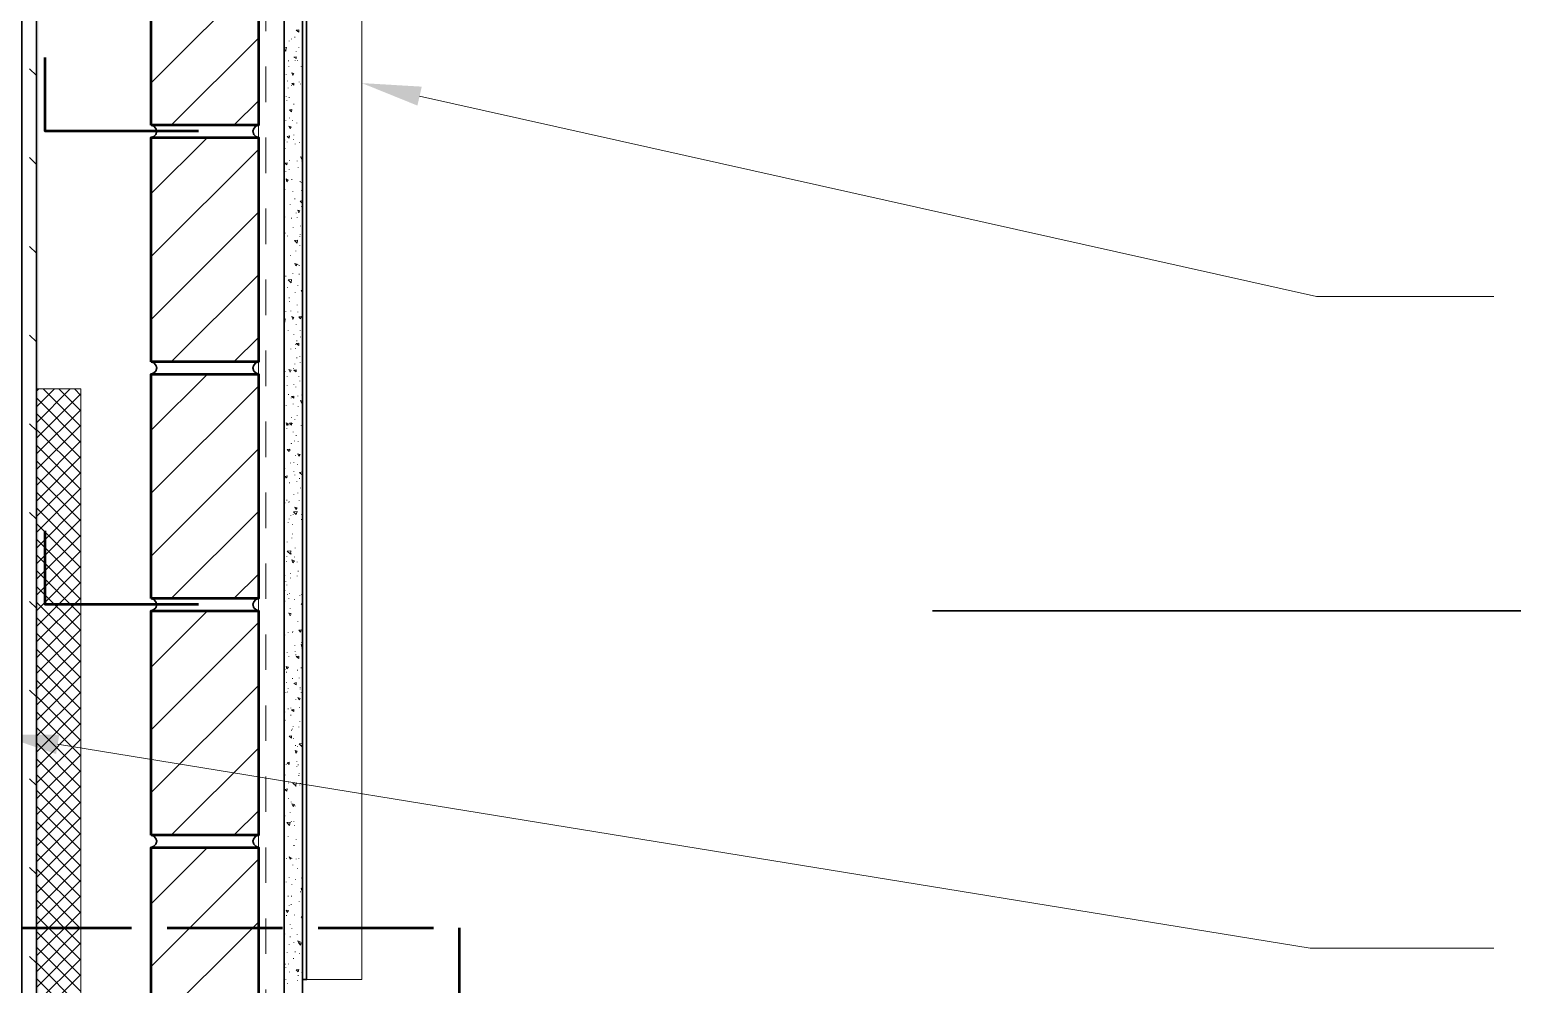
# Model space of a CAD drawing. Header units: inches. Extents: x 5 to 516, y -193 to 129.
# Drawn here: x 340.512 to 344.688, y -32.355 to -29.665 of the extents above; entities that cross this region are included whole.
import ezdxf

# ---------------------------------------------------------------- set-up
doc = ezdxf.new("R2010")
doc.units = ezdxf.units.IN
doc.header["$MEASUREMENT"] = 0
doc.linetypes.add('PDF_IMPORT', pattern=[1, 0.8, -0.2])
doc.layers.add('PDF5_Geometry', color=7, linetype='Continuous')
doc.layers.add('PDF5_Solid Fills', color=7, linetype='Continuous')

msp = doc.modelspace()

# ---------------------------------------------------------------- hatches: boundary and pattern name
at = {"layer": 'PDF5_Solid Fills', "transparency": 33554559}
msp.add_hatch(color=256, dxfattribs=at).paths.add_polyline_path([(340.5365054, -43.3156769), (340.5321397, -43.3156769), (340.5321397, -44.6301215), (340.5365841, -44.625677), (340.536584, -25.9690092), (340.5354729, -25.9690092)])

# ---------------------------------------------------------------- linework, layer by layer
at = {"layer": 'PDF5_Geometry', "lineweight": 35}
for points in [[(340.4899169, -44.6356774), (340.4899169, -25.9690092), (340.531028, -25.9690092), (340.531028, -44.6356774)], [(341.2288041, -34.4690099), (341.2288041, -25.9690092), (341.2810263, -25.9690092), (341.2810263, -34.4690099)], [(341.2921405, -26.3856753), (341.2921405, -32.3412315), (341.2810294, -32.3412315), (341.2810294, -26.3856753)]]:
    msp.add_lwpolyline(points, close=True, dxfattribs=at)
at = {"layer": 'PDF5_Geometry', "lineweight": 15}
for points in [[(341.2288041, -34.4690099), (341.2288041, -25.9690092), (341.1565818, -25.9690092), (341.1565818, -34.4690099)], [(341.2799154, -30.4190093), (341.2799154, -30.4201204)], [(340.6565836, -44.6356774), (340.6565836, -30.6767868), (340.531028, -30.6767868), (340.531028, -44.6356774)]]:
    msp.add_lwpolyline(points, close=True, dxfattribs=at)
at = {"layer": 'PDF5_Geometry', "linetype": 'PDF_IMPORT', "lineweight": 15, "ltscale": 0.084444}
msp.add_lwpolyline([(341.1776928, -34.4690099), (341.1776928, -25.9690087)], dxfattribs=at)
at = {"layer": 'PDF5_Geometry', "lineweight": 15}
for points in [[(341.2921405, -26.3856759), (341.447696, -26.3856759), (341.447696, -32.3412321), (341.2921405, -32.3412321)], [(340.8543601, -29.8145646), (341.1565824, -29.5123423)], [(340.9110279, -29.9345642), (341.1565835, -29.6890086)], [(341.2499177, -29.6923428), (341.2499177, -29.6912317)], [(341.2588062, -29.6867875), (341.2588062, -29.6856764)], [(341.2699192, -29.6656758), (341.2699192, -29.6723425), (341.2632525, -29.6667869)], [(341.2699192, -29.6656761), (341.2632525, -29.6667872)], [(341.2343594, -29.7156759), (341.2332483, -29.7256759), (341.2288039, -29.7212315)], [(341.2343605, -29.7156752), (341.228805, -29.7167863)], [(341.2354727, -29.7156752), (341.2354727, -29.7145641)], [(341.2432491, -29.6978981), (341.2432491, -29.696787)], [(341.2632505, -29.726787), (341.2632505, -29.7256759)], [(341.2699192, -29.7167874), (341.2699192, -29.7156763)], [(340.5310275, -29.7945643), (340.5121386, -29.7756754)], [(341.2410292, -29.7534537), (341.2410292, -29.7523426)], [(341.2421414, -29.7690086), (341.2421414, -29.7678975)], [(341.2632505, -29.7412308), (341.2565838, -29.7423419)], [(341.2632505, -29.7412317), (341.2632505, -29.7467873), (341.2565838, -29.7423428)], [(341.2599184, -29.7523426), (341.2599184, -29.7512315)], [(341.2665826, -29.7523426), (341.2665826, -29.7512315)], [(341.2765833, -29.7701208), (341.2765833, -29.7690097)], [(341.2343605, -29.7912311), (341.2343605, -29.7901199)], [(341.2388048, -29.8101203), (341.2388048, -29.8090092)], [(341.2565818, -29.7890089), (341.2510263, -29.7867867)], [(341.2565818, -29.8156754), (341.2565818, -29.821231), (341.2510263, -29.8167865)], [(341.2565818, -29.8156756), (341.2510263, -29.8167868)], [(341.2565831, -29.7890087), (341.2532498, -29.7945643), (341.2510276, -29.7867865)], [(341.2710268, -29.8134535), (341.2710268, -29.8123424)], [(341.2754711, -29.8190088), (341.2754711, -29.8178977)], [(341.2343605, -29.8534541), (341.2343605, -29.852343)], [(341.239917, -29.8301206), (341.239917, -29.8290095)], [(341.2432491, -29.8567862), (341.2432491, -29.8556751)], [(341.2499177, -29.8234531), (341.2499177, -29.822342)], [(341.2810276, -29.8578984), (341.2810276, -29.8567873)], [(341.6099167, -29.852342), (344.1365836, -30.4167864), (344.6365836, -30.4167864)], [(341.0876953, -29.9345642), (341.1565842, -29.8656753)], [(341.2365849, -29.8656759), (341.2365849, -29.8645648)], [(341.2510288, -29.8901202), (341.2499177, -29.8967869), (341.2443622, -29.8912313)], [(341.2510299, -29.8901205), (341.2443632, -29.8912316)], [(341.2565818, -29.8756755), (341.2565818, -29.8745644)], [(341.2810276, -29.8745644), (341.2810276, -29.8734533)], [(341.2299163, -29.9278978), (341.2299163, -29.9267867)], [(341.2332483, -29.9212314), (341.2332483, -29.9201203)], [(341.2488055, -29.9390096), (341.2421389, -29.9367874)], [(341.2488068, -29.9390094), (341.2454734, -29.9434539), (341.2421401, -29.9367872)], [(341.2443613, -29.914565), (341.2443613, -29.9134539)], [(341.2521376, -29.9223425), (341.2521376, -29.9212314)], [(341.2643627, -29.9290089), (341.2643627, -29.9278978)], [(340.8543601, -30.1267866), (341.013249, -29.9690088)], [(341.2310285, -29.976787), (341.2310285, -29.9756759)], [(341.2443602, -29.964565), (341.2432491, -29.9712317), (341.2376935, -29.9656761)], [(341.2443613, -29.9645653), (341.2376946, -29.9656764)], [(341.2376971, -29.9823423), (341.2376971, -29.9812312)], [(341.2554742, -29.9745649), (341.2554742, -29.9734537)], [(341.2565818, -29.962342), (341.2565818, -29.9612309)], [(341.272139, -29.9834534), (341.272139, -29.9823423)], [(340.5310275, -30.0445643), (340.5121386, -30.0256754)], [(340.8543601, -30.304565), (341.1565824, -30.0023428)], [(341.2321407, -30.0001205), (341.2321407, -29.9990094)], [(341.2599184, -29.9878977), (341.2599184, -29.9867865)], [(341.2810276, -30.0256762), (341.275472, -30.0234539)], [(341.2810299, -30.026787), (341.2788077, -30.0312315), (341.2754744, -30.0234537)], [(341.237696, -30.0401198), (341.2365849, -30.0456753), (341.2310294, -30.0412309)], [(341.2376971, -30.04012), (341.2310305, -30.0412311)], [(341.2332483, -30.0656757), (341.2332483, -30.0645646)], [(341.2432491, -30.0601203), (341.2432491, -30.0590092)], [(341.2443613, -30.0345647), (341.2443613, -30.0334536)], [(341.2654749, -30.0356758), (341.2654749, -30.0345646)], [(341.268807, -30.0534539), (341.268807, -30.0523428)], [(341.2788077, -30.0356758), (341.2788077, -30.0345646)], [(341.239917, -30.0878981), (341.2343614, -30.0856759)], [(341.2399183, -30.0878979), (341.2365849, -30.0934534), (341.2343627, -30.0856757)], [(341.2365849, -30.0923424), (341.2365849, -30.0912313)], [(341.2510299, -30.0878981), (341.2510299, -30.086787)], [(341.2743634, -30.0934534), (341.2743634, -30.0923423)], [(341.2765833, -30.0967866), (341.2765833, -30.0956755)], [(341.2799154, -30.1078984), (341.2799154, -30.1067873)], [(341.2310274, -30.1145646), (341.2299163, -30.1201202), (341.2288052, -30.1201202)], [(341.2310285, -30.1145648), (341.2288062, -30.1145648)], [(341.2532498, -30.1212312), (341.2532498, -30.1201201)], [(341.2588062, -30.1423426), (341.2588062, -30.1412315)], [(341.2810276, -30.1467869), (341.2743609, -30.147898)], [(341.2810276, -30.1545643), (341.2743609, -30.1478977)], [(341.2776955, -30.1190091), (341.2776955, -30.117898)], [(340.8543601, -30.4812313), (341.1565824, -30.1790091)], [(341.2310285, -30.1934539), (341.2310285, -30.1923428)], [(341.2454734, -30.1578975), (341.2454734, -30.1567864)], [(341.2632505, -30.1823421), (341.2632505, -30.181231)], [(341.2654749, -30.194565), (341.2654749, -30.1934539)], [(341.2732512, -30.1756757), (341.2676957, -30.1734535)], [(341.2732525, -30.1756755), (341.2699192, -30.181231), (341.2676969, -30.1734533)], [(341.2776955, -30.163454), (341.2776955, -30.1623429)], [(341.2499177, -30.1967871), (341.2499177, -30.195676)], [(341.254362, -30.2234538), (341.254362, -30.2223427)], [(341.2754711, -30.2190096), (341.2754711, -30.2178984)], [(340.5310275, -30.2945643), (340.5121386, -30.2756754)], [(341.2288041, -30.2412309), (341.2321374, -30.2378975)], [(341.2321407, -30.2378977), (341.2288073, -30.2367866)], [(341.2388048, -30.2467873), (341.2388048, -30.2456762)], [(341.2665826, -30.257898), (341.2576937, -30.2590091)], [(341.266586, -30.2578976), (341.2654749, -30.2667865), (341.2576971, -30.2590087)], [(341.2732512, -30.2478984), (341.2732512, -30.2467873)], [(341.2732512, -30.2745651), (341.2732512, -30.273454)], [(341.2743634, -30.2423431), (341.2743634, -30.241232)], [(341.2465856, -30.3012307), (341.2465856, -30.3001196)], [(341.2621383, -30.289009), (341.2621383, -30.2878979)], [(341.2810276, -30.3023429), (341.2810276, -30.3012318)], [(340.9110279, -30.6012309), (341.1565835, -30.3556754)], [(341.2299163, -30.3267863), (341.2299163, -30.3256752)], [(341.2332483, -30.3601206), (341.2332483, -30.3590095)], [(341.2532498, -30.3534542), (341.2532498, -30.3523431)], [(341.2654716, -30.3256762), (341.2621383, -30.3301207), (341.258805, -30.323454)], [(341.2654749, -30.3256764), (341.2588082, -30.3234542)], [(341.2676948, -30.3278985), (341.2676948, -30.3267874)], [(341.2710268, -30.3301207), (341.2710268, -30.3290096)], [(341.2710268, -30.3545641), (341.2710268, -30.353453)], [(341.2388048, -30.3923426), (341.2388048, -30.3912315)], [(341.2499166, -30.3690087), (341.2488055, -30.3778976), (341.2399166, -30.3701199)], [(341.2499177, -30.3690091), (341.2399177, -30.3701202)], [(341.2676948, -30.3856762), (341.2676948, -30.3845651)], [(341.2810276, -30.399009), (341.2765831, -30.4001201)], [(341.2810276, -30.4045644), (341.2765831, -30.4001199)], [(341.2432491, -30.4212315), (341.2432491, -30.4201204)], [(341.2443613, -30.4323421), (341.2443613, -30.431231)], [(341.2599184, -30.4067865), (341.2599184, -30.4056754)], [(341.2654749, -30.4412318), (341.2654749, -30.4401207)], [(341.2321396, -30.4801199), (341.2310285, -30.4890088), (341.2288062, -30.4878976)], [(341.2321407, -30.4801202), (341.2288073, -30.4801202)], [(341.2332483, -30.4601199), (341.2332483, -30.4590088)], [(341.2476933, -30.4578978), (341.2476933, -30.4567867)], [(341.2565818, -30.475676), (341.2510263, -30.4734537)], [(341.2565831, -30.4756758), (341.2532498, -30.4801202), (341.2510276, -30.4734536)], [(341.2532498, -30.4812313), (341.2532498, -30.4801202)], [(341.2676948, -30.461231), (341.2676948, -30.4601199)], [(341.2765822, -30.4734536), (341.2754711, -30.4801202), (341.2699155, -30.4745647)], [(341.2765833, -30.4734538), (341.2699166, -30.4745649)], [(341.2776955, -30.475676), (341.2776955, -30.4745649)], [(340.5310275, -30.5445643), (340.5121386, -30.5256754)], [(341.239917, -30.5123423), (341.239917, -30.5112312)], [(341.2565818, -30.5245651), (341.2565818, -30.523454)], [(341.2632505, -30.4967874), (341.2632505, -30.4956762)], [(341.2743634, -30.5134533), (341.2743634, -30.5123422)], [(341.0876953, -30.6012309), (341.1565842, -30.5323421)], [(341.2476933, -30.5656757), (341.2476933, -30.5645646)], [(341.2610261, -30.5523429), (341.2610261, -30.5512318)], [(341.2610261, -30.5634536), (341.2610261, -30.5623425)], [(341.2699192, -30.5478984), (341.2699192, -30.554565), (341.2632525, -30.5490095)], [(341.2699192, -30.5478986), (341.2632525, -30.5490098)], [(341.2643627, -30.5423422), (341.2643627, -30.5412311)], [(341.2754711, -30.5312315), (341.2754711, -30.5301204)], [(341.2588062, -30.6078985), (341.2588062, -30.6067874)], [(341.2643627, -30.5901203), (341.2643627, -30.5890092)], [(341.2732512, -30.5867871), (341.2732512, -30.585676)], [(341.2743634, -30.6034542), (341.2743634, -30.6023431)], [(340.8543601, -30.7934533), (341.013249, -30.6356755)], [(341.2321407, -30.6278977), (341.2321407, -30.6267865)], [(341.2376971, -30.6423426), (341.2376971, -30.6412315)], [(341.2488055, -30.6245645), (341.2421389, -30.6223422)], [(341.2488068, -30.6245642), (341.2454734, -30.6301198), (341.2421401, -30.622342)], [(341.2554742, -30.6201202), (341.2554742, -30.6190091)], [(341.2632505, -30.6234532), (341.2632505, -30.6290087), (341.2565838, -30.6245643)], [(341.2632505, -30.6234534), (341.2565838, -30.6245645)], [(341.2699192, -30.6423426), (341.2699192, -30.6412315)], [(340.5310275, -30.6834532), (340.5376942, -30.6767866)], [(340.5310275, -30.7278981), (340.5821386, -30.676787)], [(340.5310275, -30.772343), (340.6265831, -30.6767875)], [(340.5310275, -30.8156757), (340.6565831, -30.6912313)], [(340.6565836, -30.7834537), (340.5499169, -30.676787)], [(340.6565836, -30.7390088), (340.5943614, -30.6767866)], [(340.6565836, -30.6956761), (340.6388058, -30.6767872)], [(340.8543601, -30.9712317), (341.1565824, -30.6690095)], [(341.2376971, -30.6678983), (341.2376971, -30.6667872)], [(341.2410292, -30.6934539), (341.2410292, -30.6923428)], [(341.2565818, -30.6645651), (341.2565818, -30.663454)], [(341.2621383, -30.6723426), (341.2621383, -30.6712314)], [(341.2732512, -30.6556754), (341.2732512, -30.6545643)], [(341.2788077, -30.694565), (341.2788077, -30.6934539)], [(340.5310275, -30.8601206), (340.6565831, -30.7356762)], [(340.6565836, -30.8278986), (340.531028, -30.702343)], [(341.2343605, -30.7245649), (341.2343605, -30.7234538)], [(341.2488055, -30.7034535), (341.2488055, -30.7023424)], [(341.2565818, -30.697898), (341.2565818, -30.7034535), (341.2499152, -30.6990091)], [(341.2565818, -30.6978982), (341.2499152, -30.6990093)], [(341.254362, -30.7201207), (341.254362, -30.7190095)], [(341.2676948, -30.6978982), (341.2676948, -30.6967871)], [(341.268807, -30.7267871), (341.268807, -30.7256759)], [(341.2810276, -30.7123421), (341.275472, -30.7101198)], [(341.2810299, -30.7134529), (341.2788077, -30.7178974), (341.2754744, -30.7101196)], [(340.5310275, -30.7945643), (340.5121386, -30.7756754)], [(340.6565836, -30.8723423), (340.531028, -30.7467868)], [(341.239917, -30.7745652), (341.2343614, -30.7723429)], [(341.2399183, -30.7745649), (341.2365849, -30.7801205), (341.2343627, -30.7723427)], [(341.2421414, -30.7790094), (341.2421414, -30.7778983)], [(341.2499177, -30.7723427), (341.2499177, -30.7790094), (341.2443622, -30.7734539)], [(341.2499177, -30.772343), (341.2443622, -30.7734541)], [(341.2499177, -30.7590091), (341.2499177, -30.757898)], [(341.2521376, -30.7756762), (341.2521376, -30.7745651)], [(341.2588062, -30.7645644), (341.2588062, -30.7634533)], [(341.2654749, -30.7534538), (341.2654749, -30.7523427)], [(340.5310275, -30.9045644), (340.6565831, -30.7790088)], [(340.6565836, -30.9156762), (340.531028, -30.7912317)], [(341.2365849, -30.789009), (341.2365849, -30.7878979)], [(341.254362, -30.7990086), (341.254362, -30.7978975)], [(341.2632505, -30.8090093), (341.2632505, -30.8078982)], [(341.2765833, -30.7801205), (341.2765833, -30.7790094)], [(340.5310275, -30.9490093), (340.6565831, -30.8234537)], [(340.6565836, -30.96012), (340.531028, -30.8356755)], [(340.8543601, -31.147898), (341.1565824, -30.8456758)], [(341.2443602, -30.8467876), (341.2432491, -30.8534542), (341.2376935, -30.8478987)], [(341.2443613, -30.8467867), (341.2376946, -30.8478978)], [(341.2465856, -30.8501199), (341.2465856, -30.8490088)], [(341.2488055, -30.8323428), (341.2488055, -30.8312317)], [(341.2499177, -30.8312318), (341.2499177, -30.8301207)], [(341.257694, -30.8245643), (341.257694, -30.8234531)], [(341.2743634, -30.8623428), (341.2676968, -30.8601205)], [(341.2743636, -30.8623426), (341.2699192, -30.866787), (341.2676969, -30.8601204)], [(341.268807, -30.8256764), (341.268807, -30.8245653)], [(340.5310275, -30.9934531), (340.6565831, -30.8678975)], [(340.6565836, -31.0045649), (340.531028, -30.8801204)], [(341.2310285, -30.9023423), (341.2310285, -30.9012311)], [(341.2465856, -30.8867873), (341.2465856, -30.8856762)], [(341.2565818, -30.8856763), (341.2565818, -30.8845652)], [(341.2610261, -30.8645649), (341.2610261, -30.8634538)], [(341.2665826, -30.8912316), (341.2665826, -30.8901205)], [(341.2799154, -30.8856763), (341.2799154, -30.8845652)], [(340.5310275, -31.0367869), (340.6565831, -30.9123424)], [(340.6565836, -31.0490086), (340.531028, -30.9234531)], [(341.2288041, -30.9278979), (341.2321374, -30.9245646)], [(341.2321407, -30.9245647), (341.2288073, -30.9234536)], [(341.2299163, -30.9378975), (341.2299163, -30.9367864)], [(341.237696, -30.9223424), (341.2365849, -30.9278979), (341.2310294, -30.9234535)], [(341.2376971, -30.9223426), (341.2310305, -30.9234537)], [(341.2343605, -30.929009), (341.2343605, -30.9278979)], [(341.2443613, -30.9423429), (341.2443613, -30.9412318)], [(341.2565818, -30.9112319), (341.2565818, -30.9101208)], [(341.2588062, -30.9201204), (341.2588062, -30.9190093)], [(341.2643627, -30.9390097), (341.2643627, -30.9378986)], [(341.2810276, -30.9112319), (341.2721387, -30.912343)], [(341.2810276, -30.9178982), (341.2810276, -30.9201204), (341.2721387, -30.9123427)], [(341.272139, -30.93012), (341.272139, -30.9290089)], [(340.5310275, -31.0812318), (340.6565831, -30.9567873)], [(340.6565836, -31.0934535), (340.531028, -30.967898)], [(341.2565818, -30.975676), (341.2565818, -30.9745649)], [(341.2676948, -30.9712317), (341.2676948, -30.9701206)], [(341.2754711, -30.9567868), (341.2754711, -30.9556756)], [(340.5310275, -31.0445644), (340.5121386, -31.0256755)], [(340.5310275, -31.1256756), (340.6565831, -31.00012)], [(340.6565836, -31.1367874), (340.531028, -31.0123429)], [(340.9110279, -31.2678977), (341.1565835, -31.0223421)], [(341.2310274, -30.9967872), (341.2299163, -31.0023427), (341.2288052, -31.0023427)], [(341.2310285, -30.9967874), (341.2288062, -30.9967874)], [(341.2365849, -30.9912309), (341.2365849, -30.9901198)], [(341.2421414, -30.9978985), (341.2421414, -30.9967873)], [(341.2432491, -30.9945653), (341.2432491, -30.9934541)], [(341.2654727, -31.0223427), (341.2632505, -31.0312316), (341.2554727, -31.0234538)], [(341.2654749, -31.022343), (341.2554749, -31.0234541)], [(341.2654716, -31.0123421), (341.2621383, -31.0167866), (341.258805, -31.0101199)], [(341.2654749, -31.0123423), (341.2588082, -31.0101201)], [(341.2710268, -30.9923431), (341.2710268, -30.991232)], [(340.5310275, -31.1701205), (340.6565831, -31.0445649)], [(340.6565836, -31.1812311), (340.531028, -31.0567867)], [(341.239917, -31.053454), (341.239917, -31.0523429)], [(341.2432491, -31.0445644), (341.2432491, -31.0434532)], [(341.2476933, -31.0345648), (341.2476933, -31.0334537)], [(341.2521376, -31.0601204), (341.2521376, -31.0590093)], [(341.254362, -31.0312316), (341.254362, -31.0301205)], [(341.2776955, -31.0323426), (341.2776955, -31.0312315)], [(341.2776955, -31.0456754), (341.2776955, -31.0445643)], [(340.5310275, -31.2134532), (340.6565831, -31.0890087)], [(340.6565836, -31.225676), (340.531028, -31.1001205)], [(341.2376971, -31.1090096), (341.2376971, -31.1078985)], [(341.2510299, -31.0978978), (341.2510299, -31.0967867)], [(341.2521376, -31.0867871), (341.2521376, -31.085676)], [(340.5310275, -31.2578981), (340.6565831, -31.1334536)], [(340.6565836, -31.2701209), (340.531028, -31.1445654)], [(341.2365849, -31.1490091), (341.2365849, -31.147898)], [(341.2476933, -31.1334542), (341.2376933, -31.1345653)], [(341.2476968, -31.1334538), (341.2465856, -31.1423427), (341.2376968, -31.1345649)], [(341.2488055, -31.1423427), (341.2488055, -31.1412316)], [(341.257694, -31.1512312), (341.257694, -31.1501201)], [(341.2599184, -31.1256756), (341.2599184, -31.1245645)], [(340.5310275, -31.302343), (340.6565831, -31.1767874)], [(340.6565836, -31.3134536), (340.531028, -31.1890092)], [(341.2354727, -31.1645651), (341.2354727, -31.163454)], [(341.257694, -31.1612319), (341.2510274, -31.1590097)], [(341.2576942, -31.1612317), (341.2532498, -31.1667873), (341.2510276, -31.1590095)], [(341.2654749, -31.1656762), (341.2654749, -31.1645651)], [(341.268807, -31.1912319), (341.268807, -31.1901207)], [(340.5310275, -31.3467867), (340.6565831, -31.2212312)], [(340.6565836, -31.3578985), (340.531028, -31.2334541)], [(341.0876953, -31.2678977), (341.1565842, -31.1990088)], [(341.2310285, -31.2034536), (341.2310285, -31.2023425)], [(341.2332483, -31.2201207), (341.2332483, -31.2190096)], [(341.2365849, -31.2301203), (341.2365849, -31.2290092)], [(341.2465856, -31.1978982), (341.2465856, -31.1967871)], [(341.2465856, -31.21012), (341.2465856, -31.2090089)], [(341.2654749, -31.2045646), (341.2654749, -31.2034535)], [(340.5310275, -31.2945644), (340.5121386, -31.2756755)], [(340.5310275, -31.3901206), (340.6565831, -31.2656761)], [(340.6565836, -31.4023423), (340.531028, -31.2778978)], [(341.2288041, -31.2534538), (341.2310263, -31.2445649)], [(341.2310285, -31.2445653), (341.2288062, -31.2445653)], [(341.2310285, -31.2756763), (341.2310285, -31.2745651)], [(341.2388048, -31.256787), (341.2388048, -31.2556759)], [(341.2421414, -31.2690087), (341.2421414, -31.2678976)], [(341.2443613, -31.2534538), (341.2443613, -31.2523427)], [(341.257694, -31.2712309), (341.257694, -31.2701198)], [(341.2732512, -31.2590091), (341.2732512, -31.257898)], [(341.2776955, -31.256787), (341.2776955, -31.2556759)], [(340.5310275, -31.4345643), (340.6565831, -31.3101199)], [(340.6565836, -31.4467872), (340.531028, -31.3212316)], [(340.8543601, -31.4612311), (341.013249, -31.3023422)], [(341.2488055, -31.3112315), (341.2421389, -31.3090093)], [(341.2488068, -31.3112313), (341.2454734, -31.3167868), (341.2421401, -31.3090091)], [(341.2421414, -31.3090094), (341.2421414, -31.3078983)], [(341.2454734, -31.2956754), (341.2454734, -31.2945643)], [(341.2454734, -31.3101204), (341.2454734, -31.3090093)], [(341.2810276, -31.2812316), (341.2765831, -31.2823427)], [(341.2810276, -31.2867869), (341.2765831, -31.2823425)], [(341.2799154, -31.3112315), (341.2799154, -31.3101204)], [(340.5310275, -31.4790092), (340.6565831, -31.3545648)], [(340.8543601, -31.6378985), (341.1565824, -31.3356762)], [(341.2521376, -31.3634539), (341.2521376, -31.3623427)], [(341.2532498, -31.3612317), (341.2532498, -31.3601206)], [(341.2676948, -31.3323429), (341.2676948, -31.3312318)], [(341.2765822, -31.3556761), (341.2754711, -31.3623428), (341.2699155, -31.3567872)], [(341.2765833, -31.3556764), (341.2699166, -31.3567875)], [(341.2810276, -31.3523421), (341.2810276, -31.351231)], [(340.5310275, -31.523453), (340.6565831, -31.3978974)], [(340.6565836, -31.491231), (340.531028, -31.3656754)], [(341.2310285, -31.3712313), (341.2310285, -31.3701202)], [(341.239917, -31.3645649), (341.239917, -31.3634538)], [(341.2588062, -31.4012312), (341.2588062, -31.4001201)], [(341.2810276, -31.397898), (341.2765831, -31.3967869)], [(341.2810299, -31.40012), (341.2788077, -31.4034534), (341.2765855, -31.3967867)], [(341.2776955, -31.3923427), (341.2776955, -31.3912316)], [(340.5310275, -31.5678979), (340.6565831, -31.4423423)], [(340.6565836, -31.5345648), (340.531028, -31.4101204)], [(341.2376971, -31.4201205), (341.2376971, -31.4190094)], [(341.2421414, -31.4323422), (341.2421414, -31.4312311)], [(341.2599184, -31.4178984), (341.2599184, -31.4167872)], [(341.2621383, -31.4267869), (341.2621383, -31.4256758)], [(341.2699192, -31.4301201), (341.2632525, -31.4312312)], [(341.2699192, -31.4301209), (341.2699192, -31.4367876), (341.2632525, -31.4312321)], [(341.2788077, -31.4078976), (341.2788077, -31.4067865)], [(340.5310275, -31.6112317), (340.6565831, -31.4867873)], [(340.6565836, -31.5790086), (340.531028, -31.4545641)], [(341.2299163, -31.4656753), (341.2299163, -31.4645642)], [(341.2321407, -31.4690097), (341.2321407, -31.4678985)], [(341.2410292, -31.4612311), (341.2343625, -31.4590088)], [(341.2410294, -31.4612309), (341.2365849, -31.4656753), (341.2343627, -31.4590087)], [(341.2354727, -31.475676), (341.2354727, -31.4745649)], [(341.2665826, -31.4701207), (341.2665826, -31.4690096)], [(341.2765833, -31.4634532), (341.2765833, -31.4623421)], [(340.5310275, -31.5445644), (340.5121386, -31.5256755)], [(340.6565836, -31.6234535), (340.531028, -31.4978979)], [(340.8543601, -31.8145647), (341.1565824, -31.5123425)], [(341.2354727, -31.5045649), (341.2354727, -31.5034538)], [(341.2388048, -31.5312316), (341.2388048, -31.5301205)], [(341.239917, -31.5223431), (341.239917, -31.521232)], [(341.2521376, -31.4934531), (341.2521376, -31.492342)], [(341.2632505, -31.5045646), (341.2632505, -31.5112313), (341.2565838, -31.5067868)], [(341.2632505, -31.5045649), (341.2565838, -31.5067871)], [(341.2710268, -31.4923432), (341.2710268, -31.4912321)], [(341.2743634, -31.5190088), (341.2743634, -31.5178976)], [(341.2743634, -31.523453), (341.2743634, -31.5223419)], [(340.5310275, -31.6556755), (340.6565831, -31.5312311)], [(340.6565836, -31.6678984), (340.531028, -31.5423428)], [(341.2332483, -31.5323427), (341.2332483, -31.5312316)], [(341.2621383, -31.5534541), (341.2621383, -31.5523429)], [(341.2743602, -31.5490096), (341.2710268, -31.5534541), (341.2676935, -31.5467874)], [(341.2743634, -31.5490087), (341.2676968, -31.5467864)], [(341.2765833, -31.5323427), (341.2765833, -31.5312316)], [(341.2799154, -31.5578983), (341.2799154, -31.5567872)], [(340.5310275, -31.7001204), (340.6565831, -31.5745649)], [(340.6565836, -31.7112311), (340.531028, -31.5867866)], [(341.2288041, -31.6145649), (341.2321374, -31.6101205)], [(341.2321407, -31.6101207), (341.2288073, -31.6101207)], [(341.2310285, -31.5878982), (341.2310285, -31.5867871)], [(341.239917, -31.5790086), (341.239917, -31.5778975)], [(341.2476933, -31.5767864), (341.2476933, -31.5756753)], [(341.2476933, -31.5967868), (341.2476933, -31.5956756)], [(341.2565818, -31.5801205), (341.2565818, -31.5856761), (341.2499152, -31.5812317)], [(341.2565818, -31.5801208), (341.2499152, -31.5812319)], [(341.272139, -31.5745643), (341.272139, -31.5734532)], [(341.2732512, -31.6145649), (341.2732512, -31.6134538)], [(340.5310275, -31.7445653), (340.6565831, -31.6190098)], [(340.6565836, -31.755676), (340.531028, -31.6312315)], [(341.2499177, -31.6545645), (341.243251, -31.6556756)], [(341.2499177, -31.6545653), (341.2499177, -31.661232), (341.243251, -31.6556764)], [(341.2499177, -31.6390095), (341.2499177, -31.6378984)], [(341.2521376, -31.6356763), (341.2521376, -31.6345652)], [(341.254362, -31.6290088), (341.254362, -31.6278977)], [(341.2699192, -31.6301199), (341.2699192, -31.6290088)], [(340.5310275, -31.787898), (340.6565831, -31.6634536)], [(340.6565836, -31.8001209), (340.531028, -31.6745653)], [(340.5910273, -31.677898), (344.1188054, -32.2523425), (344.6365833, -32.2523425)], [(340.9110279, -31.9345644), (341.1565835, -31.6890088)], [(341.2554742, -31.6623419), (341.2554742, -31.6612308)], [(341.2654716, -31.6978981), (341.2621383, -31.7034536), (341.2599161, -31.6956758)], [(341.2654749, -31.6978983), (341.2599193, -31.6956761)], [(341.2610261, -31.6823422), (341.2610261, -31.6812311)], [(341.2665826, -31.6856754), (341.2665826, -31.6845643)], [(341.2799154, -31.6756758), (341.2710265, -31.6767869)], [(341.2799188, -31.6756755), (341.2788077, -31.6845644), (341.2710299, -31.6767866)], [(340.5310275, -31.8323429), (340.6565831, -31.7078985)], [(340.6565836, -31.8445646), (340.531028, -31.7190091)], [(341.2343605, -31.7356757), (341.2343605, -31.7345645)], [(341.2432491, -31.729009), (341.2432491, -31.7356757), (341.2376935, -31.7301201)], [(341.2432491, -31.7290093), (341.2376935, -31.7301204)], [(341.2610261, -31.7001204), (341.2610261, -31.6990093)], [(341.2643627, -31.7278982), (341.2643627, -31.7267871)], [(341.268807, -31.7367867), (341.268807, -31.7356756)], [(340.5310275, -31.7945644), (340.5121386, -31.7756755)], [(340.5310275, -31.8767867), (340.6565831, -31.7523422)], [(340.6565836, -31.8890095), (340.531028, -31.763454)], [(341.2321407, -31.7656756), (341.2321407, -31.7645645)], [(341.2643627, -31.741231), (341.2643627, -31.7401199)], [(341.2699192, -31.7667866), (341.2699192, -31.7656755)], [(341.2710268, -31.7612313), (341.2710268, -31.7601202)], [(340.5310275, -31.9212316), (340.6565831, -31.795676)], [(340.6565836, -31.9323423), (340.531028, -31.8078978)], [(341.237696, -31.8034538), (341.2365849, -31.8101205), (341.2310294, -31.805676)], [(341.2376971, -31.8034541), (341.2310305, -31.8056763)], [(341.2410292, -31.787898), (341.2410292, -31.7867869)], [(341.2632494, -31.7867866), (341.2621383, -31.7956755), (341.2532494, -31.7878977)], [(341.2632505, -31.786787), (341.2532505, -31.7878981)], [(341.2621383, -31.7967866), (341.2621383, -31.7956754)], [(341.2732512, -31.7934534), (341.2732512, -31.7923422)], [(341.2754711, -31.7890091), (341.2754711, -31.787898)], [(340.5310275, -31.9656754), (340.6565831, -31.8401198)], [(340.6565836, -31.9767872), (340.531028, -31.8523427)], [(341.2410292, -31.8312319), (341.2410292, -31.8301207)], [(341.2488055, -31.8412315), (341.2488055, -31.8401203)], [(341.257694, -31.8478978), (341.2510274, -31.8456756)], [(341.2576953, -31.8478988), (341.254362, -31.8534543), (341.2510286, -31.8456765)], [(341.2599184, -31.8523421), (341.2599184, -31.851231)], [(340.5310275, -32.0090092), (340.6565831, -31.8845647)], [(340.6565836, -32.0212309), (340.531028, -31.8956754)], [(341.0876953, -31.9345644), (341.1565842, -31.8656755)], [(341.2310274, -31.8790086), (341.2299163, -31.8845642), (341.2288052, -31.8845642)], [(341.2310285, -31.8790088), (341.2288062, -31.8790088)], [(341.2299163, -31.8778978), (341.2299163, -31.8767866)], [(341.2454724, -31.8978977), (341.2443613, -31.9067866), (341.2365835, -31.8990088)], [(341.2454734, -31.8978981), (341.2365846, -31.8990092)], [(341.2454734, -31.8712314), (341.2454734, -31.8701203)], [(341.2499177, -31.896787), (341.2499177, -31.8956759)], [(341.2565818, -31.8956759), (341.2565818, -31.8945648)], [(340.5310275, -32.0534541), (340.6565831, -31.9290096)], [(340.6565836, -32.0656758), (340.531028, -31.9401203)], [(341.239917, -31.9390098), (341.239917, -31.9378987)], [(341.257694, -31.9078977), (341.257694, -31.9067866)], [(341.2632505, -31.9478983), (341.2632505, -31.9467872)], [(340.5310275, -32.0978979), (340.6565831, -31.9723423)], [(340.6565836, -32.1090097), (340.531028, -31.9845652)], [(340.8543601, -32.1278978), (341.013249, -31.9690089)], [(341.2554742, -31.9634532), (341.2554742, -31.9623421)], [(341.257694, -31.9634532), (341.257694, -31.9623421)], [(340.5310275, -32.0445644), (340.5121386, -32.0256755)], [(340.5310275, -32.1423428), (340.6565831, -32.0167872)], [(340.6565836, -32.1534534), (340.531028, -32.029009)], [(340.8543601, -32.3045652), (341.1565824, -32.0023429)], [(341.2354727, -32.0001207), (341.2354727, -31.9990096)], [(341.2488055, -31.9978985), (341.24325, -31.9956763)], [(341.2488068, -31.9978984), (341.2454734, -32.0023428), (341.2432512, -31.9956761)], [(341.2510299, -32.0001207), (341.2510299, -31.9990096)], [(341.2532498, -32.0190088), (341.2532498, -32.0178977)], [(341.2632505, -32.0023428), (341.2632505, -32.0012317)], [(341.2665826, -32.0290095), (341.2665826, -32.0278984)], [(341.2699192, -32.0012317), (341.2699192, -32.0001206)], [(340.5310275, -32.1856755), (340.6565831, -32.061231)], [(340.6565836, -32.1978983), (340.531028, -32.0723428)], [(341.2343605, -32.0667869), (341.2343605, -32.0656758)], [(341.2432491, -32.0545652), (341.2432491, -32.0534541)], [(341.2610261, -32.0601205), (341.2610261, -32.0590094)], [(341.2776955, -32.0556762), (341.2776955, -32.0545651)], [(340.5310275, -32.2301204), (340.6565831, -32.1056759)], [(341.239917, -32.1067864), (341.239917, -32.1056753)], [(341.2499177, -32.1067864), (341.2499177, -32.1056753)], [(341.2510299, -32.0745644), (341.2510299, -32.0734532)], [(341.2754711, -32.0945647), (341.2754711, -32.0934536)], [(341.2810276, -32.0845651), (341.2765831, -32.083454)], [(341.2810299, -32.0867871), (341.2788077, -32.0901204), (341.2765855, -32.0834537)], [(340.5310275, -32.2745653), (340.6565831, -32.1501208)], [(340.6565836, -32.2423432), (340.531028, -32.1167877)], [(341.2410292, -32.146787), (341.2343625, -32.1456759)], [(341.2410305, -32.1467868), (341.2376971, -32.1523424), (341.2343638, -32.1456757)], [(341.2432491, -32.132342), (341.2432491, -32.1312309)], [(341.2488055, -32.1301199), (341.2488055, -32.1290088)], [(341.2710268, -32.1212314), (341.2710268, -32.1201203)], [(341.2810276, -32.1334542), (341.2810276, -32.1323431)], [(340.5310275, -32.319009), (340.6565831, -32.1934535)], [(340.6565836, -32.286787), (340.531028, -32.1612314)], [(340.8543601, -32.4812315), (341.1565824, -32.1790092)], [(341.2354727, -32.161232), (341.2354727, -32.1601209)], [(341.2454734, -32.1856755), (341.2454734, -32.1845644)], [(341.2510299, -32.1978983), (341.2510299, -32.1967872)], [(341.257694, -32.1601198), (341.257694, -32.1590087)], [(341.2810276, -32.1634542), (341.2765831, -32.1645653)], [(341.2810276, -32.1690095), (341.2765831, -32.164565)], [(340.5310275, -32.3634539), (340.6565831, -32.2378984)], [(340.6565836, -32.3301208), (340.531028, -32.2056764)], [(341.2310285, -32.2134533), (341.2310285, -32.2123421)], [(341.2454734, -32.2212318), (341.2454734, -32.2201207)], [(341.2565818, -32.2378978), (341.2565818, -32.2367867)], [(341.2654749, -32.2145654), (341.2654749, -32.2134543)], [(341.2743602, -32.2345644), (341.2710268, -32.24012), (341.2676935, -32.2323422)], [(341.2743634, -32.2345646), (341.2676968, -32.2323424)], [(341.2765822, -32.2378987), (341.2754711, -32.2445654), (341.2699155, -32.2390098)], [(341.2765833, -32.2378978), (341.2699166, -32.2390089)], [(340.5310275, -32.2945645), (340.5121386, -32.2756756)], [(340.6565836, -32.3745646), (340.531028, -32.2501201)], [(341.2376971, -32.2656756), (341.2376971, -32.2645645)], [(341.2432491, -32.2423432), (341.2432491, -32.2412321)], [(341.2554742, -32.2823427), (341.2554742, -32.2812316)], [(341.2599184, -32.2634535), (341.2599184, -32.2623424)], [(341.272139, -32.2678977), (341.272139, -32.2667866)], [(340.5310275, -32.4067866), (340.6565831, -32.2823422)], [(340.6565836, -32.4190095), (340.531028, -32.2934539)], [(341.2288041, -32.3012309), (341.2321374, -32.2967864)], [(341.2321407, -32.2967866), (341.2288073, -32.2956755)], [(341.2332483, -32.3078984), (341.2332483, -32.3067873)], [(341.2410292, -32.2978988), (341.2410292, -32.2967877)], [(341.2443613, -32.3201201), (341.2443613, -32.319009)], [(341.2699181, -32.3123424), (341.268807, -32.319009), (341.2632514, -32.3134535)], [(341.2699192, -32.3123426), (341.2632525, -32.3134538)], [(341.2788077, -32.3212312), (341.2788077, -32.3201201)], [(340.5310275, -32.4512315), (340.6565831, -32.3267871)], [(340.6565836, -32.4634533), (340.531028, -32.3378977)], [(341.2332483, -32.3412315), (341.2332483, -32.3401204)], [(341.2388048, -32.3534543), (341.2388048, -32.3523432)], [(341.2665826, -32.3434536), (341.2665826, -32.3423425)], [(341.268807, -32.3301208), (341.268807, -32.3290097)]]:
    msp.add_lwpolyline(points, dxfattribs=at)
at = {"layer": 'PDF5_Geometry', "lineweight": 50}
for points in [[(340.8543601, -29.9345651), (340.8543601, -29.3023428), (341.1565824, -29.3023428), (341.1565824, -29.9345651)], [(340.8543601, -30.6012318), (340.8543601, -29.9690095), (341.1565824, -29.9690095), (341.1565824, -30.6012318)], [(340.8543601, -31.2678985), (340.8543601, -30.6356763), (341.1565824, -30.6356763), (341.1565824, -31.2678985)], [(340.8543601, -31.9345652), (340.8543601, -31.302343), (341.1565824, -31.302343), (341.1565824, -31.9345652)], [(340.8543601, -32.6012319), (340.8543601, -31.9690097), (341.1565824, -31.9690097), (341.1565824, -32.6012319)]]:
    msp.add_lwpolyline(points, close=True, dxfattribs=at)
for points in [[(340.9876971, -29.9512313), (340.5554748, -29.9512313), (340.5554748, -29.7434536)], [(340.9876971, -31.2845648), (340.5554748, -31.2845648), (340.5554748, -31.076787)]]:
    msp.add_lwpolyline(points, dxfattribs=at)
at = {"layer": 'PDF5_Geometry', "lineweight": 35}
for points in [[(340.8543601, -29.9690095), (340.8621379, -29.9656762), (340.8676935, -29.9601206), (340.8699157, -29.9512318), (340.8676935, -29.943454), (340.8621379, -29.9367873), (340.8543601, -29.9345651)], [(341.1565836, -29.9345642), (341.1488059, -29.9367864), (341.1432503, -29.9434531), (341.1410281, -29.9512309), (341.1432503, -29.9601198), (341.1488059, -29.9656753), (341.1565836, -29.9690087)], [(340.8543601, -30.6356763), (340.8621379, -30.6323429), (340.8676935, -30.6267874), (340.8699157, -30.6178985), (340.8676935, -30.6101207), (340.8621379, -30.603454), (340.8543601, -30.6012318)], [(341.1565836, -30.6012309), (341.1488059, -30.6034532), (341.1432503, -30.6101198), (341.1410281, -30.6178976), (341.1432503, -30.6267865), (341.1488059, -30.6323421), (341.1565836, -30.6356754)], [(340.8543601, -31.302343), (340.8621379, -31.2990096), (340.8676935, -31.2934541), (340.8699157, -31.2845652), (340.8676935, -31.2767874), (340.8621379, -31.2701207), (340.8543601, -31.2678985)], [(341.1565836, -31.2678977), (341.1488059, -31.2701199), (341.1432503, -31.2767866), (341.1410281, -31.2845643), (341.1432503, -31.2934532), (341.1488059, -31.2990088), (341.1565836, -31.3023421)], [(343.0554734, -31.302343), (348.066585, -31.302343)], [(340.8543601, -31.9690097), (340.8621379, -31.9656764), (340.8676935, -31.9601208), (340.8699157, -31.9512319), (340.8676935, -31.9434541), (340.8621379, -31.9367875), (340.8543601, -31.9345652)], [(341.1565836, -31.9345644), (341.1488059, -31.9367866), (341.1432503, -31.9434533), (341.1410281, -31.9512311), (341.1432503, -31.9601199), (341.1488059, -31.9656755), (341.1565836, -31.9690088)]]:
    msp.add_lwpolyline(points, dxfattribs=at)
at = {"layer": 'PDF5_Geometry', "linetype": 'PDF_IMPORT', "lineweight": 50, "ltscale": 0.406667}
msp.add_lwpolyline([(344.6032505, -33.893454), (344.6032505, -35.4967876), (339.6232486, -35.4967878), (339.6232493, -32.1956757), (341.7221374, -32.1956762), (341.72214, -33.8934535), (344.6032515, -33.893454)], dxfattribs=at)
at = {"layer": 'PDF5_Solid Fills', "lineweight": 15, "transparency": 33554559}
msp.add_solid([(340.5354718, -25.9690092), (340.5365829, -44.6356774), (340.5354718, -44.6356774)], dxfattribs=at)
at = {"layer": 'PDF5_Solid Fills', "lineweight": 50, "transparency": 33554559}
for points in [[(341.6043602, -29.8790087), (341.4476935, -29.8156753), (341.6165824, -29.8256753)], [(340.5865831, -31.7056757), (340.426583, -31.6512313), (340.595472, -31.6512313)]]:
    msp.add_solid(points, dxfattribs=at)

doc.saveas('drawing.dxf')
